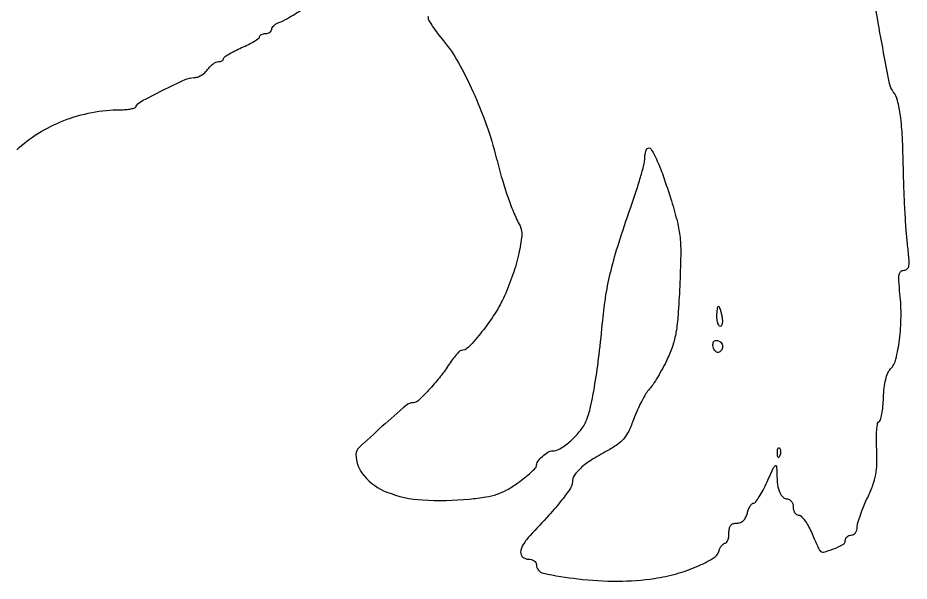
# Model space of a CAD drawing. Extents: x 0 to 703, y 1 to 404.
# Drawn here: x 464.7 to 686.9, y 0.5 to 140.9 of the extents above; entities that cross this region are included whole.
import ezdxf

# ---------------------------------------------------------------- set-up
doc = ezdxf.new("R2010")
doc.units = 0

msp = doc.modelspace()

# ---------------------------------------------------------------- linework, layer by layer
for points in [[(566.94394, 141.314343, -0.065583), (567, 140.88878, 0.136733), (567.183277, 140.231112, 0.011699), (568.131797, 138.74134, 0.014778), (569.377182, 136.996559, 0.010913), (570.852927, 135.13878, -0.045136), (574.493303, 129.850709, -0.022167), (578.185479, 122.552712, -0.021186), (581.498412, 114.298413, -0.022876), (584.007047, 106, 0.008227), (585.435592, 100.720976, 0.013606), (586.835034, 96.321027, 0.015695), (588.296468, 92.514074, 0.019065), (589.910424, 89.050386, -0.147454), (590.347108, 86.669226, -0.026577), (589.600747, 82.17488, -0.027171), (588.135967, 76.92383, -0.023851), (586.055329, 71.623319, -0.037383), (583.706574, 67.287726, -0.025155), (580.42629, 62.707518, -0.019223), (577.079528, 58.815749, -0.205985), (575.216667, 57.993167, 0.203164), (574.822595, 57.821701, 0.013668), (573.984035, 56.888786, 0.0179), (573.026454, 55.67776, 0.012349), (572.026855, 54.243167, -0.024098), (569.823393, 51.234063, -0.018099), (567.127784, 48.138444, -0.011609), (564.498183, 45.458131, -0.195363), (563.370421, 45, 0.178543), (561.528094, 44.320469, 0.005967), (555.574814, 39.113147, 0.005405), (549.697717, 33.731685, 0.209728), (549.013655, 32.136541, 0.180712), (551.113127, 26.657245, 0.118369), (556.710822, 22.730907, 0.079327), (565.639474, 20.755705, 0.039268), (577.275631, 20.978032, 0.014846), (581.398395, 21.505674, 0.041415), (584.229288, 22.19773, 0.048292), (586.655255, 23.278348, 0.026816), (589.386017, 25.025528, 0.01202), (591.153718, 26.360547, 0.017354), (592.644643, 27.630631, 0.01313), (593.793382, 28.736856, 0.196988), (594, 29.240948, -0.158703), (594.347253, 30.307429, -0.047509), (595.494656, 31.603825, -0.047711), (596.880919, 32.670844, -0.141087), (598.024201, 33, 0.142507), (600.004926, 33.576237, 0.0407), (602.583776, 35.526829, 0.041194), (604.968449, 38.038196, 0.070468), (606.443048, 40.517938, 0.046361), (607.523884, 43.97371, 0.012062), (608.603712, 49.701218, 0.010891), (609.626539, 56.936095, 0.006682), (610.53167, 65.5, -0.017894), (611.348749, 71.862482, -0.019775), (612.599895, 77.939292, -0.016483), (614.52616, 84.751875, -0.007572), (617.460814, 93.5, 0.005954), (618.810919, 97.481852, 0.007661), (619.951847, 101.174479, 0.006038), (620.819905, 104.2835, 0.064224), (620.992387, 105.583333, -0.028256), (621.043297, 106.428663, -0.029973), (621.189152, 107.246075, -0.031405), (621.399757, 107.92861, -0.106225), (621.651533, 108.318199, -0.479125), (622.539905, 108.221684, -0.034398), (623.904583, 105.724807, -0.02421), (625.59001, 101.541697, -0.008093), (627.655207, 95.276589, -0.013861), (629.143003, 89.993646, -0.037472), (629.808914, 86.157699, -0.029382), (629.976545, 81.775079, -0.005982), (629.724196, 74.008555, -0.006209), (629.31794, 66.871701, -0.025079), (628.798536, 62.543288, -0.037462), (627.970501, 59.223888, -0.030641), (626.611031, 55.826284, -0.012506), (625.498386, 53.618899, -0.011901), (624.259061, 51.432616, -0.011933), (623.072243, 49.553691, -0.040721), (622.17626, 48.419568, 0.051573), (621.314167, 47.278377, 0.01566), (620.249494, 45.386543, 0.015502), (619.182013, 43.178258, 0.016312), (618.272673, 40.944845, -0.022183), (617.008383, 37.941085, -0.063243), (615.788256, 36.033616, -0.067276), (614.175064, 34.557495, -0.027615), (611.643212, 33, 0.016033), (607.678269, 30.685706, 0.042125), (605.048318, 28.708711, 0.062435), (603.497176, 26.93044, 0.145357), (602.973266, 25.259787, -0.145586), (602.477812, 23.682346, -0.018446), (600.352433, 20.769527, -0.016788), (597.12263, 16.941332, -0.006731), (592.461795, 11.916667, 0.047654), (590.713856, 9.692512, 0.123865), (590.069369, 7.775785, 0.238753), (590.58443, 6.525747, 0.179704), (592, 6, -0.065189), (592.764593, 5.899888, -0.082662), (593.4125, 5.606392, -0.098998), (593.845898, 5.171048, -0.147507), (594, 4.66006, 0.354753), (595.747937, 2.506506, 0.022623), (604.340173, 1.102727, 0.029237), (614.284035, 0.522838, 0.037344), (623.434421, 1.209126, 0.030241), (628.923411, 2.378937, 0.033623), (634.034232, 4.173393, 0.033854), (638.043621, 6.222983, 0.182801), (639.534609, 8.109043, -0.041994), (639.833117, 8.832628, -0.051534), (640.232431, 9.444531, -0.060189), (640.666777, 9.8652, -0.163733), (641.067388, 10, 0.237506), (641.424946, 10.179998, 0.070365), (641.726045, 10.734375, 0.053839), (641.931947, 11.542497, 0.035492), (642, 12.5, -0.044938), (642.106147, 13.678655, -0.123229), (642.448095, 14.434494, -0.14899), (643.058066, 14.856216, -0.077433), (643.980948, 15, 0.093626), (644.865892, 15.167173, 0.098003), (645.612863, 15.644692, 0.085775), (646.193026, 16.431301, 0.054667), (646.589356, 17.5, -0.033553), (646.89911, 18.457146, -0.045608), (647.31103, 19.265625, -0.05373), (647.757186, 19.829086, -0.201074), (648.165005, 20, 0.238894), (648.649838, 20.245668, 0.016754), (649.535492, 21.542188, 0.020825), (650.516032, 23.238387, 0.013992), (651.498992, 25.25, -0.002539), (653.067347, 28.655186, -0.107523), (653.549738, 29.288534, -0.610977), (653.849914, 29.164708, -0.016117), (653.942394, 27.331787, 0.026816), (654.143085, 24.541414, 0.068335), (654.667229, 22.585867, 0.111207), (655.496378, 21.424043, 0.184413), (656.606989, 21, -0.14217), (657.1382, 20.845839, -0.09971), (657.590803, 20.4125, -0.0845), (657.895707, 19.764468, -0.067898), (658, 19, 0.065607), (658.100756, 18.235426, 0.082953), (658.396012, 17.5875, 0.099121), (658.834019, 17.154115, 0.146662), (659.348126, 17, -0.198215), (659.984798, 16.737282, -0.035822), (660.843203, 15.751563, -0.033771), (661.738237, 14.37749, -0.024901), (662.544638, 12.75, 0.001508), (663.269718, 11.096476, 0.002213), (663.918205, 9.647047, 0.001044), (664.478183, 8.417, 0.040636), (664.625006, 8.154839, 0.313645), (665.585007, 7.781179, 0.031703), (668.057162, 8.546049, 0.031892), (670.428253, 9.625456, 0.276713), (671, 10.579455, -0.10474), (671.114802, 11.121479, -0.099113), (671.440625, 11.582715, -0.096504), (671.927417, 11.891847, -0.093615), (672.5, 12, 0.130324), (673.072658, 12.151841, 0.100916), (673.559902, 12.578777, 0.088637), (673.887306, 13.218071, 0.07426), (674, 13.972665, -0.070265), (674.154206, 15.06456, -0.013555), (674.760237, 16.971504, -0.014183), (675.59728, 19.174018, -0.012666), (676.588041, 21.411355, 0.020887), (677.911506, 24.537823, 0.04347), (678.621475, 27.085422, 0.04156), (678.897756, 29.789237, 0.017555), (678.838041, 33.441021, -0.013221), (678.774554, 35.978416, -0.020542), (678.867562, 38.165328, -0.015839), (679.067933, 39.896068, -0.283339), (679.413234, 40.306742, 0.252875), (679.781595, 40.69744, 0.018898), (680.115918, 42.172935, 0.022543), (680.381415, 44.057593, 0.014994), (680.522935, 46.235541, -0.019716), (680.707336, 48.71184, -0.031703), (681.080218, 50.794792, -0.037801), (681.610341, 52.415688, -0.098755), (682.287669, 53.430526, 0.138291), (683.626326, 55.820583, 0.027563), (684.514082, 60.682338, 0.028412), (684.908602, 66.416843, 0.029014), (684.645384, 72.118682, -0.008154), (684.357965, 75.382509, -0.060392), (684.434448, 76.938637, -0.171088), (684.858603, 77.699346, -0.182812), (685.653427, 78, 0.200044), (686.453144, 78.333295, 0.16581), (686.85946, 79.169276, 0.05348), (686.88894, 80.910847, 0.006386), (686.493255, 84.75, -0.011442), (686.176784, 88.158151, -0.004067), (685.875667, 93.042188, -0.004033), (685.631896, 98.410841, -0.004743), (685.490268, 103.5, 0.007453), (685.234898, 111.179576, 0.020934), (684.751567, 116.534996, 0.028888), (684.032187, 120.28303, 0.10001), (682.970149, 122.5, -0.113171), (682.054584, 124.546238, -0.002758), (680.091553, 134.76313, -0.005317), (678.378561, 144.527104, -0.040782)], [(464.467361, 107.996817, -0.055781), (469.737162, 112.118154, -0.045767), (476.1422, 115.297853, -0.044773), (483.174898, 117.318886, -0.047623), (490.309748, 118, 0.020107), (491.68371, 118.055274, 0.028445), (492.896197, 118.222793, 0.027859), (493.837235, 118.462951, 0.216055), (494.166667, 118.758444, -0.168422), (495.305706, 119.986532, -0.006544), (500.877335, 122.860321, -0.008544), (506.418008, 125.509647, -0.107647), (508.669218, 126, 0.087081), (509.497818, 126.145414, 0.048365), (510.426957, 126.5875, 0.046302), (511.308679, 127.234837, 0.055166), (512, 128, -0.038332), (512.646083, 128.765268, -0.039803), (513.393849, 129.4125, -0.043072), (514.128761, 129.860855, -0.115942), (514.720759, 130, 0.056624), (515.210763, 130.055671, 0.075343), (515.627006, 130.220313, 0.093857), (515.907919, 130.463838, 0.165685), (516.009472, 130.75, -0.243096), (516.214161, 131.13415, -0.014985), (517.335255, 131.859585, -0.019532), (518.78808, 132.663279, -0.013012), (520.509472, 133.47412, 0.013538), (522.230153, 134.286836, 0.020291), (523.680907, 135.096256, 0.015964), (524.794447, 135.828061, 0.244044), (525, 136.22412, -0.185796), (525.114006, 136.520331, -0.0899), (525.440625, 136.772085, -0.06974), (525.925999, 136.942743, -0.049752), (526.5, 137, 0.066987), (527.073382, 137.077165, 0.083896), (527.559375, 137.302969, 0.099493), (527.884389, 137.638074, 0.143927), (528, 138.031385, -0.140563), (528.12683, 138.473621, -0.061882), (528.514063, 138.950329, -0.05431), (529.080568, 139.386807, -0.048294), (529.75, 139.711378, 0.044599), (531.964694, 140.76506, 0.009902), (535.538851, 142.971264, 0.010673)]]:
    msp.add_lwpolyline(points, format="xyb")
for points in [[(640.244751, 66.5, -0.031701), (640.365641, 65.541823, -0.053628), (640.329256, 64.734375, -0.076393), (640.156008, 64.183445, -0.285831), (639.861328, 64, -0.249889), (639.530586, 64.176307, -0.064968), (639.253015, 64.734375, -0.050289), (639.062724, 65.542347, -0.032714), (639, 66.5, -0.014412), (639.027631, 67.458419, -0.023639), (639.11263, 68.265625, -0.020244), (639.232649, 68.880837, -0.347462), (639.383423, 69, -0.300822), (639.556361, 68.885601, -0.017542), (639.7946, 68.265625, -0.021857), (640.033865, 67.4582, -0.013875)], [(640.332073, 58.422985, -0.154404), (639.718654, 57.653145, -0.264411), (638.923028, 57.593663, -0.186052), (638.242347, 58.309067, -0.098475), (638, 59.527632, -0.103362), (638.107385, 60.041545, -0.156352), (638.407045, 60.381709, -0.144051), (638.869532, 60.500932, -0.083334), (639.436858, 60.385856, -0.097233), (639.943942, 60.067753, -0.097502), (640.292531, 59.581821, -0.098358), (640.428984, 59.003758, -0.100873)], [(654.683114, 31.8125, -0.054073), (654.461564, 31.395823, -0.470617), (654.279315, 31.37858, -0.168741), (654.137993, 31.670344, -0.018894), (654.078947, 32.416667, -0.028489), (654.089945, 33.112848, -0.077125), (654.200665, 33.592839, -0.208169), (654.385309, 33.77538, -0.296942), (654.604167, 33.729167, -0.126455), (654.797407, 33.402231, -0.060344), (654.876576, 32.916927, -0.05415), (654.839148, 32.359369, -0.051402)]]:
    msp.add_lwpolyline(points, format="xyb", close=True)

doc.saveas('drawing.dxf')
